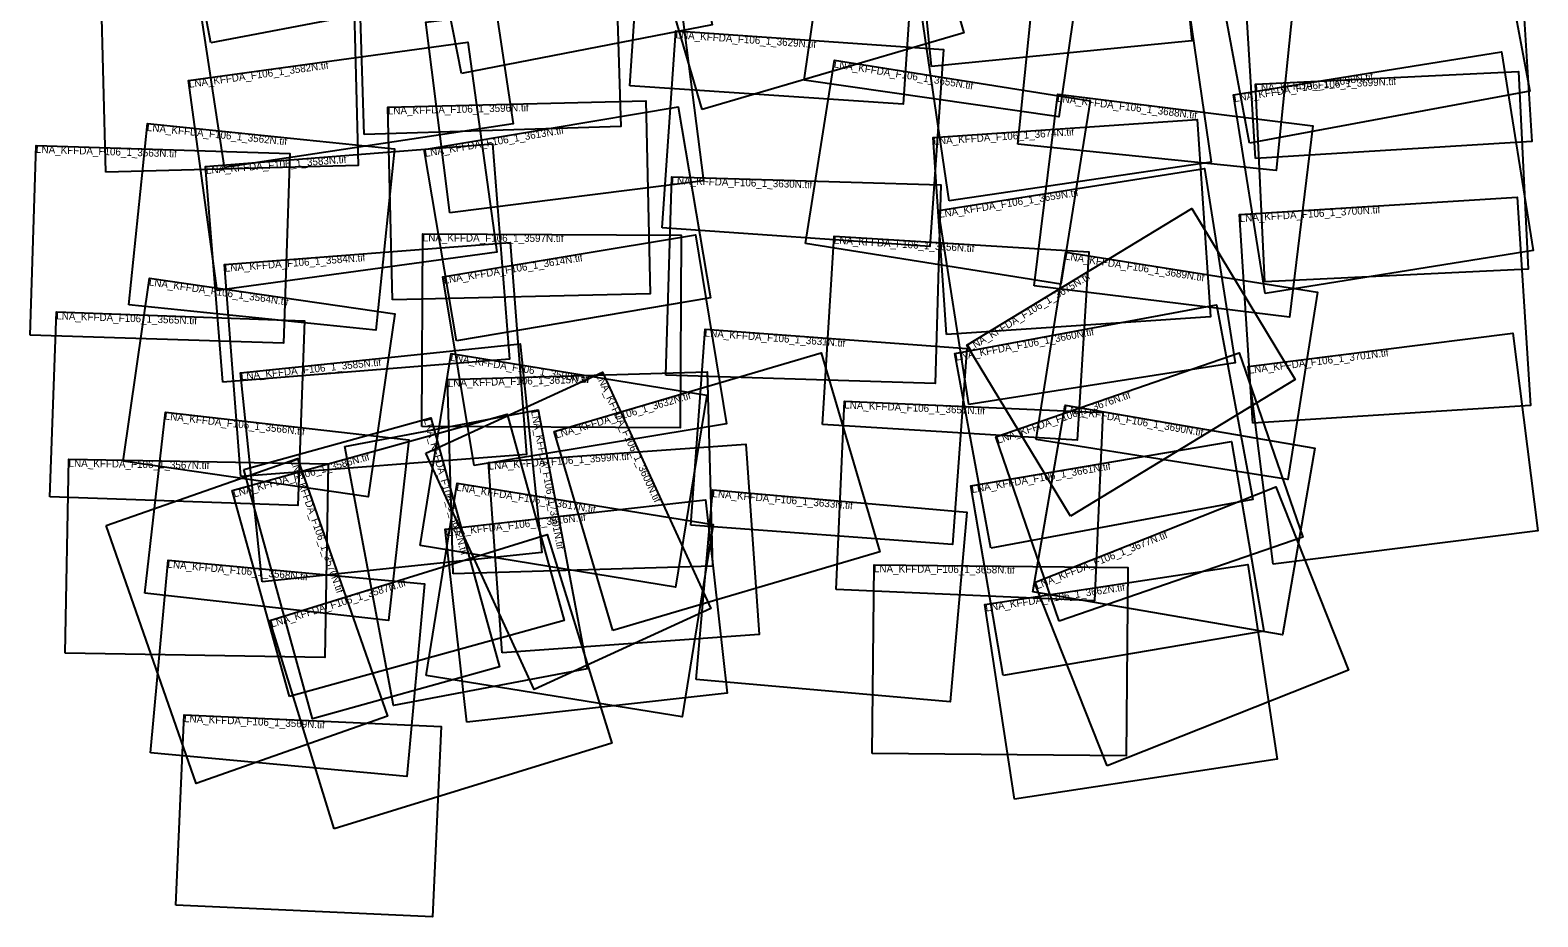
# Model space of a CAD drawing. Extents: x 451927 to 464535, y 281260 to 296995.
# Drawn here: x 453506 to 463734, y 281260 to 287273 of the extents above; entities that cross this region are included whole.
import ezdxf

# ---------------------------------------------------------------- set-up
doc = ezdxf.new("R2010")
doc.units = 0
doc.layers.add('Default', color=7, linetype='Continuous')

msp = doc.modelspace()

# ---------------------------------------------------------------- linework, layer by layer
at = {"layer": 'Default'}
for points in [[(454731, 287187), (454457, 288626), (456362, 288989), (456636, 287550)], [(456431, 286978), (456181, 288256), (457883, 288589), (458133, 287310)], [(458065, 286736), (457683, 288043), (459459, 288561), (459840, 287255)], [(459621, 287026), (459489, 288358), (461256, 288533), (461388, 287201)], [(457574, 286896), (457666, 288282), (459522, 288158), (459429, 286772)], [(461778, 286506), (461515, 287918), (463416, 288272), (463679, 286860)], [(458757, 286935), (458942, 288217), (460670, 287968), (460485, 286686)], [(454824, 286342), (454601, 287816), (456560, 288112), (456783, 286638)], [(455772, 286565), (455731, 287863), (457472, 287919), (457514, 286620)], [(461819, 286403), (461732, 287814), (463606, 287931), (463694, 286519)], [(460207, 286501), (460341, 287810), (462093, 287630), (461959, 286322)], [(459740, 286116), (459544, 287451), (461323, 287713), (461519, 286377)], [(454019, 286311), (453987, 287533), (455699, 287577), (455731, 286356)], [(456354, 286034), (456190, 287327), (457909, 287545), (458073, 286252)], [(457794, 285933), (457886, 287268), (459702, 287142), (459610, 285807)], [(454775, 285508), (454579, 286931), (456475, 287192), (456671, 285768)], [(461885, 285487), (461669, 286835), (463487, 287126), (463703, 285779)], [(458765, 285827), (458963, 287070), (460697, 286794), (460499, 285551)], [(461882, 285566), (461818, 286906), (463603, 286992), (463668, 285652)], [(460317, 285540), (460477, 286838), (462209, 286624), (462049, 285326)], [(455963, 285445), (455932, 286751), (457682, 286793), (457713, 285486)], [(456397, 285167), (456178, 286463), (457903, 286754), (458121, 285458)], [(454175, 285411), (454301, 286640), (455977, 286468), (455851, 285239)], [(459723, 285209), (459632, 286545), (461423, 286667), (461513, 285330)], [(453506, 285205), (453547, 286491), (455267, 286436), (455225, 285150)], [(454812, 284887), (454696, 286348), (456642, 286502), (456758, 285041)], [(459875, 284734), (459668, 286050), (461474, 286335), (461682, 285018)], [(457818, 284933), (457858, 286279), (459685, 286225), (459645, 284878)], [(461800, 284608), (461710, 286022), (463595, 286141), (463684, 284727)], [(460564, 283978), (459861, 285136), (461386, 286063), (462089, 284905)], [(454934, 284247), (454824, 285684), (456762, 285832), (456872, 284395)], [(456163, 284586), (456170, 285891), (457923, 285882), (457916, 284577)], [(456517, 284321), (456305, 285601), (458019, 285884), (458231, 284604)], [(458882, 284600), (458960, 285876), (460688, 285770), (460610, 284493)], [(460331, 284497), (460531, 285767), (462239, 285497), (462039, 284227)], [(454136, 284351), (454316, 285592), (455980, 285350), (455799, 284109)], [(460023, 283760), (459778, 285080), (461555, 285411), (461801, 284090)], [(453640, 284109), (453684, 285362), (455366, 285303), (455321, 284050)], [(457987, 283916), (458085, 285245), (459861, 285114), (459763, 283785)], [(461938, 283651), (461769, 284993), (463565, 285219), (463734, 283877)], [(455080, 283533), (454932, 284949), (456830, 285147), (456977, 283730)], [(456151, 283779), (456363, 285081), (458097, 284798), (457885, 283496)], [(457459, 283203), (457061, 284552), (458873, 285085), (459270, 283736)], [(460488, 283266), (460057, 284516), (461707, 285086), (462139, 283836)], [(456190, 284404), (457388, 284954), (458124, 283351), (456926, 282801)], [(456376, 283587), (456338, 284904), (458098, 284955), (458136, 283638)], [(454284, 283456), (454423, 284682), (456075, 284496), (455936, 283269)], [(455640, 284450), (456953, 284698), (457284, 282941), (455970, 282694)], [(458975, 283480), (459030, 284758), (460783, 284681), (460727, 283404)], [(460308, 283465), (460527, 284731), (462221, 284438), (462002, 283172)], [(455265, 282754), (454877, 284152), (456741, 284669), (457129, 283270)], [(454955, 284293), (456224, 284644), (456690, 282955), (455421, 282604)], [(456707, 283050), (456615, 284342), (458360, 284466), (458452, 283174)], [(460106, 282898), (459888, 284183), (461656, 284483), (461875, 283198)], [(454021, 283915), (455319, 284369), (455931, 282620), (454633, 282165)], [(453744, 283049), (453767, 284363), (455527, 284332), (455504, 283018)], [(456192, 282897), (456403, 284201), (458140, 283920), (457930, 282616)], [(460812, 282285), (460320, 283528), (461957, 284176), (462449, 282933)], [(456469, 282580), (456322, 283890), (458088, 284088), (458235, 282778)], [(458025, 282870), (458138, 284156), (459861, 284005), (459748, 282719)], [(455568, 281857), (455131, 283270), (457014, 283853), (457451, 282439)], [(454322, 282373), (454441, 283678), (456182, 283518), (456062, 282213)], [(460183, 282059), (459983, 283379), (461766, 283649), (461966, 282329)], [(459219, 282369), (459231, 283647), (460953, 283630), (460941, 282352)], [(454493, 281340), (454551, 282631), (456294, 282552), (456235, 281260)]]:
    msp.add_lwpolyline(points, close=True, dxfattribs=at)

# ---------------------------------------------------------------- texts
for s, rotation, p in [('LNA_KFFDA_F106_1_3629N.tif', 356.0441, (457883, 287218)), ('LNA_KFFDA_F106_1_3582N.tif', 7.8197, (454586, 286882)), ('LNA_KFFDA_F106_1_3655N.tif', 350.9516, (458956, 287021)), ('LNA_KFFDA_F106_1_3698N.tif', 9.1134, (461677, 286785)), ('LNA_KFFDA_F106_1_3699N.tif', 2.7664, (461820, 286856)), ('LNA_KFFDA_F106_1_3688N.tif', 352.9469, (460471, 286788)), ('LNA_KFFDA_F106_1_3596N.tif', 1.3445, (455933, 286701)), ('LNA_KFFDA_F106_1_3562N.tif', 354.1309, (454296, 286590)), ('LNA_KFFDA_F106_1_3613N.tif', 9.5774, (456187, 286413)), ('LNA_KFFDA_F106_1_3674N.tif', 3.8863, (459636, 286495)), ('LNA_KFFDA_F106_1_3563N.tif', 358.1518, (453545, 286441)), ('LNA_KFFDA_F106_1_3583N.tif', 4.525, (454700, 286298)), ('LNA_KFFDA_F106_1_3630N.tif', 358.3009, (457856, 286229)), ('LNA_KFFDA_F106_1_3659N.tif', 8.9639, (459676, 286000)), ('LNA_KFFDA_F106_1_3700N.tif', 3.6224, (461713, 285972)), ('LNA_KFFDA_F106_1_3597N.tif', 359.7053, (456169, 285841)), ('LNA_KFFDA_F106_1_3656N.tif', 356.4824, (458957, 285826)), ('LNA_KFFDA_F106_1_3584N.tif', 4.3665, (454828, 285634)), ('LNA_KFFDA_F106_1_3614N.tif', 9.3874, (456314, 285552)), ('LNA_KFFDA_F106_1_3689N.tif', 351.0311, (460524, 285718)), ('LNA_KFFDA_F106_1_3564N.tif', 351.7134, (454309, 285543)), ('LNA_KFFDA_F106_1_3675N.tif', 31.2679, (459886, 285094)), ('LNA_KFFDA_F106_1_3565N.tif', 357.9744, (453682, 285312)), ('LNA_KFFDA_F106_1_3631N.tif', 355.766, (458081, 285196)), ('LNA_KFFDA_F106_1_3660N.tif', 10.5366, (459787, 285031)), ('LNA_KFFDA_F106_1_3598N.tif', 350.7325, (456355, 285032)), ('LNA_KFFDA_F106_1_3701N.tif', 7.1809, (461776, 284943)), ('LNA_KFFDA_F106_1_3585N.tif', 5.9341, (454938, 284900)), ('LNA_KFFDA_F106_1_3615N.tif', 1.6621, (456340, 284854)), ('LNA_KFFDA_F106_1_3600N.tif', 294.6616, (457343, 284933)), ('LNA_KFFDA_F106_1_3632N.tif', 16.4063, (457076, 284504)), ('LNA_KFFDA_F106_1_3676N.tif', 19.0611, (460073, 284468)), ('LNA_KFFDA_F106_1_3566N.tif', 353.5478, (454417, 284633)), ('LNA_KFFDA_F106_1_3601N.tif', 280.6606, (456904, 284688)), ('LNA_KFFDA_F106_1_3657N.tif', 357.5006, (459028, 284708)), ('LNA_KFFDA_F106_1_3690N.tif', 350.1945, (460519, 284682)), ('LNA_KFFDA_F106_1_3602N.tif', 285.4443, (456176, 284630)), ('LNA_KFFDA_F106_1_3586N.tif', 15.4905, (454891, 284104)), ('LNA_KFFDA_F106_1_3570N.tif', 289.2873, (455271, 284352)), ('LNA_KFFDA_F106_1_3599N.tif', 4.0705, (456618, 284292)), ('LNA_KFFDA_F106_1_3567N.tif', 358.9955, (453766, 284313)), ('LNA_KFFDA_F106_1_3661N.tif', 9.6378, (459897, 284134)), ('LNA_KFFDA_F106_1_3617N.tif', 350.8196, (456395, 284151)), ('LNA_KFFDA_F106_1_3633N.tif', 354.9748, (458133, 284107)), ('LNA_KFFDA_F106_1_3616N.tif', 6.4076, (456328, 283840)), ('LNA_KFFDA_F106_1_3677N.tif', 21.5868, (460338, 283481)), ('LNA_KFFDA_F106_1_3568N.tif', 354.7701, (454436, 283628)), ('LNA_KFFDA_F106_1_3587N.tif', 17.1943, (455146, 283222)), ('LNA_KFFDA_F106_1_3658N.tif', 359.4501, (459230, 283597)), ('LNA_KFFDA_F106_1_3662N.tif', 8.6089, (459991, 283330)), ('LNA_KFFDA_F106_1_3569N.tif', 357.3956, (454549, 282581))]:
    msp.add_text(s, height=50, rotation=rotation, dxfattribs=at).set_placement(p)

doc.saveas('drawing.dxf')
